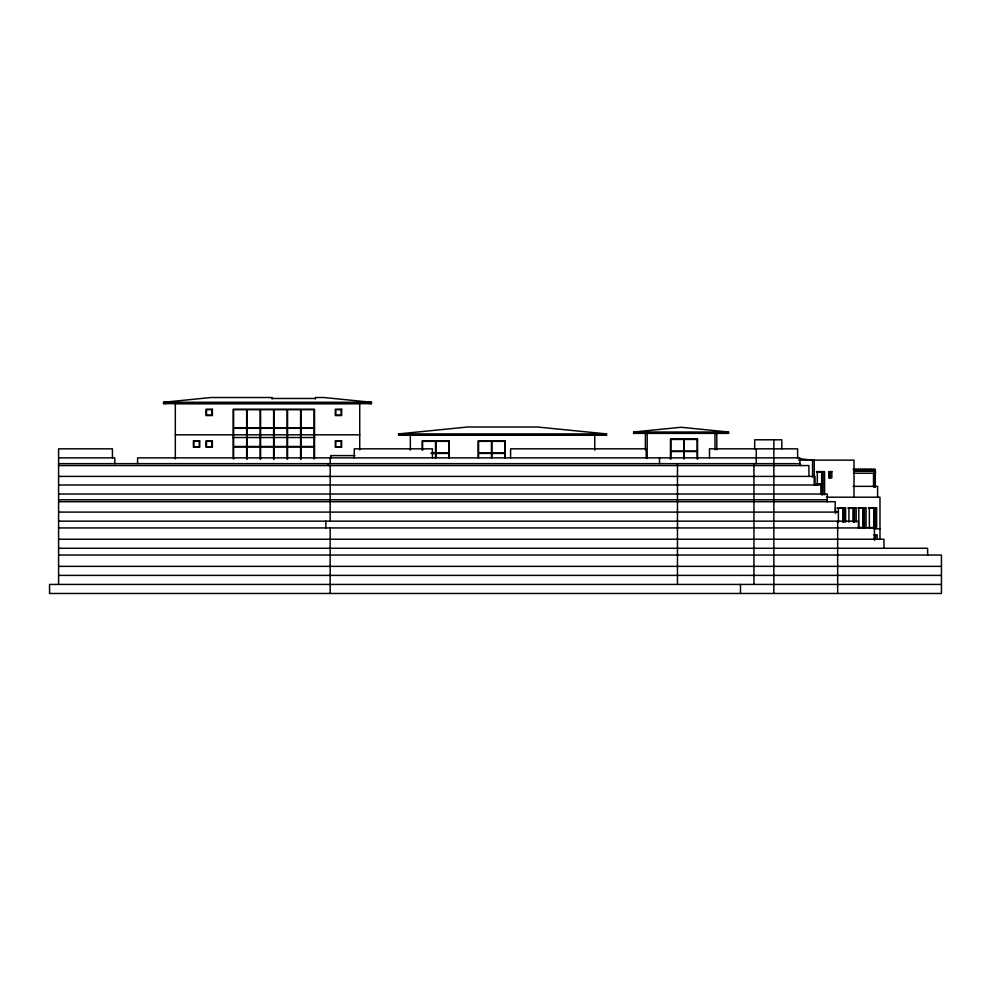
<?xml version="1.0" encoding="UTF-8"?>
<svg xmlns="http://www.w3.org/2000/svg" width="991" height="991" viewBox="0 0 991 991"><rect width="100%" height="100%" fill="white"/><g stroke="black" fill="none" stroke-linecap="round" stroke-linejoin="round"><path stroke-width="1.49" d="M315.448 398.877L315.448 397.527L324.007 397.527L371.464 402.272L371.464 403.634L163.552 403.634L163.552 402.272L211.009 397.527L272.054 397.527L272.054 398.877M163.552 403.634L171.195 402.866M398.593 433.909L467.752 426.997L537.357 426.997L606.517 433.909L606.517 435.272L398.593 435.272L398.593 433.909L606.517 433.909M398.593 435.272L406.273 434.504M633.633 432.014L681.09 427.27L728.558 432.014L728.558 433.377L633.633 433.377L633.633 432.014L728.558 432.014M633.633 433.377L641.288 432.609M272.054 398.481L315.448 398.481M163.552 402.272L371.464 402.272M175.32 434.814L359.733 434.814M232.761 437.526L314.655 437.526M431.221 452.986L435.507 452.986L435.507 441.329L422.624 441.329L422.624 450.075M431.221 453.444L435.507 453.444L435.507 457.817M354.865 455.612L330.759 455.612L330.759 458.325M58.593 457.867L114.82 457.867L114.82 463.652M798.511 460.134L854.007 460.134L854.007 497.197M58.593 463.652L800.418 463.652L800.418 465.559M58.593 465.559L808.916 465.559L808.916 476.398M853.04 469.35L875.264 469.35L875.264 470.973M853.511 470.973L875.487 470.973L875.487 473.24L853.511 473.24M816.522 471.617L824.574 471.617L824.574 494.744M816.634 472.063L822.158 472.063L822.158 483.719L816.634 483.719M58.593 476.398L815.036 476.398L815.036 484.995M816.634 484.178L822.158 484.178L822.158 494.385M58.593 484.995L820.969 484.995L820.969 494.026M853.164 486.346L877.605 486.346L877.605 497.197M58.593 494.026L827.287 494.026L827.287 501.719M826.444 497.197L879.983 497.197L879.983 539.277M58.593 499.811L827.287 499.811M58.593 501.719L835.202 501.719L835.202 512.112M837.593 507.776L845.645 507.776L845.645 522.17M848.135 507.776L856.187 507.776L856.187 522.17M858.033 507.776L866.084 507.776L866.084 527.93M868.574 507.776L876.626 507.776L876.626 527.93L58.593 527.93M837.457 508.222L843.23 508.222L843.23 521.551M848.246 508.222L853.771 508.222L853.771 521.551M858.144 508.222L863.669 508.222L863.669 527.485L858.144 527.485M868.438 508.222L874.211 508.222L874.211 527.485L868.438 527.485M58.593 512.112L838.398 512.112M58.593 521.155L858.417 521.155L858.417 527.93M873.864 528.835L879.983 528.835M873.814 534.892L877.122 534.892L877.122 539.215M874.706 535.351L874.211 539.785M58.593 539.228L883.96 539.228L883.96 548.271M58.593 548.271L927.613 548.271L927.613 555.047M58.593 555.047L941.45 555.047L941.45 593.473L49.55 593.473L49.55 584.43L941.45 584.43M58.593 566.356L941.45 566.356M58.593 575.387L941.45 575.387M720.903 432.609L728.558 433.377M363.808 402.866L371.464 403.634M598.824 434.504L606.517 435.272M799.378 458.598L812.992 460.357M875.474 534.892L875.474 539.215M875.301 473.24L875.301 487.064M875.041 469.35L875.041 470.973M874.966 507.776L874.966 527.93M874.756 473.24L874.756 487.064M874.892 534.892L874.706 539.785M874.384 507.776L874.458 539.785M873.889 507.776L873.889 527.93M873.715 508.222L873.715 527.485M873.517 473.24L873.517 487.064M873.443 469.35L873.443 470.973M873.232 469.35L873.232 470.973M871.622 469.35L871.622 470.973M871.411 469.35L871.411 470.973M869.813 469.35L869.813 470.973M869.59 469.35L869.59 470.973M869.355 507.776L869.355 527.93M867.992 469.35L867.992 470.973M867.782 469.35L867.782 470.973M866.171 469.35L866.171 470.973M865.961 469.35L865.961 470.973M864.425 507.776L864.425 527.93M864.363 469.35L864.363 470.973M864.14 469.35L864.14 470.973M863.855 507.776L863.855 527.93M863.359 507.776L863.359 527.93M863.173 508.222L863.173 527.485M862.542 469.35L862.542 470.973M862.331 469.35L862.331 470.973M860.721 469.35L860.721 470.973M860.51 469.35L860.51 470.973M858.912 469.35L858.912 470.973M858.813 507.776L858.813 527.93M858.689 469.35L858.689 470.973M857.091 469.35L857.091 470.973M856.881 469.35L856.881 470.973M855.27 469.35L855.27 470.973M855.06 469.35L855.06 470.973M854.527 507.776L854.527 522.17M853.945 507.776L853.945 522.17M853.449 507.776L853.449 522.17M853.276 508.222L853.276 521.551M848.915 507.776L848.915 522.17M843.985 507.776L843.985 522.17M843.415 507.776L843.415 522.17M842.92 507.776L842.92 522.17M838.374 507.776L838.374 522.17M837.668 521.155L837.668 593.473M835.562 507.776L835.562 513.536M830.185 471.617L830.185 477.935M829.603 471.617L829.603 477.935M829.294 471.617L829.294 477.935M822.914 471.617L822.914 494.744M822.332 471.617L822.332 494.744M821.836 471.617L821.836 494.744M821.663 472.063L821.663 483.719M821.663 484.178L821.663 494.385M817.302 471.617L817.302 485.491M814.218 460.134L814.218 484.834M812.558 460.134L812.558 477.117M799.886 463.652L799.886 457.867L137.588 457.867L137.588 463.652M797.619 457.867L797.619 448.836L709.482 448.836L709.482 457.867M781.8 448.836L781.8 439.793L754.684 439.793L754.684 448.836M773.847 439.793L773.847 593.473M756.257 448.836L756.257 463.652M753.94 463.652L753.94 584.43M740.488 584.43L740.488 593.473M716.79 449.778L716.79 433.191L645.376 433.191L645.376 449.778M714.982 433.191L714.982 449.617M697.577 459.031L697.577 438.976L670.461 438.976L670.461 459.031M697.131 458.833L697.131 451.537L684.248 451.537L684.248 458.833M683.802 458.833L683.802 451.537L670.919 451.537L670.919 458.833M677.472 463.652L677.472 584.43M659.51 457.867L659.51 463.652M647.185 433.191L647.185 458.585M646.194 457.867L646.194 448.836L510.6 448.836L510.6 457.867M594.749 435.086L594.749 450.125M505.249 457.842L505.249 440.871L478.12 440.871L478.12 457.842M504.791 457.817L504.791 453.444L491.908 453.444L491.908 457.817M491.462 457.817L491.462 453.444L478.579 453.444L478.579 457.817M449.295 457.842L449.295 440.871L422.178 440.871L422.178 450.125M448.849 457.817L448.849 453.444L435.966 453.444L435.966 457.817M432.423 457.867L432.423 448.836L354.27 448.836L354.27 457.867M410.324 435.086L410.324 450.125M359.733 449.889L359.733 403.448L175.32 403.448L175.32 458.92M331.118 455.612L331.118 458.325M330.214 457.867L330.214 463.652M330.214 465.559L330.152 521.155M330.152 527.93L330.152 593.473M328.12 463.652L328.12 465.559M325.866 521.155L325.866 527.93M314.531 458.176L314.531 409.233L233.17 409.233L233.17 458.176M314.085 459.044L314.085 446.929L301.041 446.929L301.041 459.044M300.595 459.044L300.595 446.929L287.563 446.929L287.563 459.044M287.117 459.044L287.117 446.929L274.086 446.929L274.086 459.044M273.627 459.044L273.627 446.929L260.596 446.929L260.596 459.044M260.137 459.044L260.137 446.929L247.118 446.929L247.118 459.044M246.66 459.044L246.66 446.929L233.628 446.929L233.628 459.044M112.429 457.867L112.429 448.836L58.593 448.836L58.593 584.43M212.396 409.233L206.066 409.233L206.066 415.563L212.396 415.563L212.396 409.233M341.647 409.233L335.317 409.233L335.317 415.563L341.647 415.563L341.647 409.233M211.938 409.692L206.512 409.692L206.512 415.105L211.938 415.105L211.938 409.692M246.66 409.692L233.628 409.692L233.628 427.852L246.66 427.852L246.66 409.692M260.137 409.692L247.118 409.692L247.118 427.852L260.137 427.852L260.137 409.692M273.627 409.692L260.596 409.692L260.596 427.852L273.627 427.852L273.627 409.692M287.117 409.692L274.086 409.692L274.086 427.852L287.117 427.852L287.117 409.692M300.595 409.692L287.563 409.692L287.563 427.852L300.595 427.852L300.595 409.692M314.085 409.692L301.041 409.692L301.041 427.852L314.085 427.852L314.085 409.692M341.189 409.692L335.776 409.692L335.776 415.105L341.189 415.105L341.189 409.692M246.66 428.31L233.628 428.31L233.628 446.483L246.66 446.483L246.66 428.31M260.137 428.31L247.118 428.31L247.118 446.483L260.137 446.483L260.137 428.31M273.627 428.31L260.596 428.31L260.596 446.483L273.627 446.483L273.627 428.31M287.117 428.31L274.086 428.31L274.086 446.483L287.117 446.483L287.117 428.31M300.595 428.31L287.563 428.31L287.563 446.483L300.595 446.483L300.595 428.31M314.085 428.31L301.041 428.31L301.041 446.483L314.085 446.483L314.085 428.31M683.802 439.434L670.919 439.434L670.919 451.091L683.802 451.091L683.802 439.434M697.131 439.434L684.248 439.434L684.248 451.091L697.131 451.091L697.131 439.434M199.724 440.871L193.394 440.871L193.394 447.201L199.724 447.201L199.724 440.871M212.384 440.871L206.054 440.871L206.054 447.201L212.384 447.201L212.384 440.871M341.635 440.871L335.305 440.871L335.305 447.201L341.635 447.201L341.635 440.871M199.278 441.329L193.852 441.329L193.852 446.755L199.278 446.755L199.278 441.329M211.925 441.329L206.5 441.329L206.5 446.755L211.925 446.755L211.925 441.329M341.189 441.329L335.763 441.329L335.763 446.755L341.189 446.755L341.189 441.329M448.849 441.329L435.966 441.329L435.966 452.986L448.849 452.986L448.849 441.329M491.462 441.329L478.579 441.329L478.579 452.986L491.462 452.986L491.462 441.329M504.791 441.329L491.908 441.329L491.908 452.986L504.791 452.986L504.791 441.329M831.833 471.617L829.108 471.617L829.108 477.935L831.833 477.935L831.833 471.617"/></g></svg>
